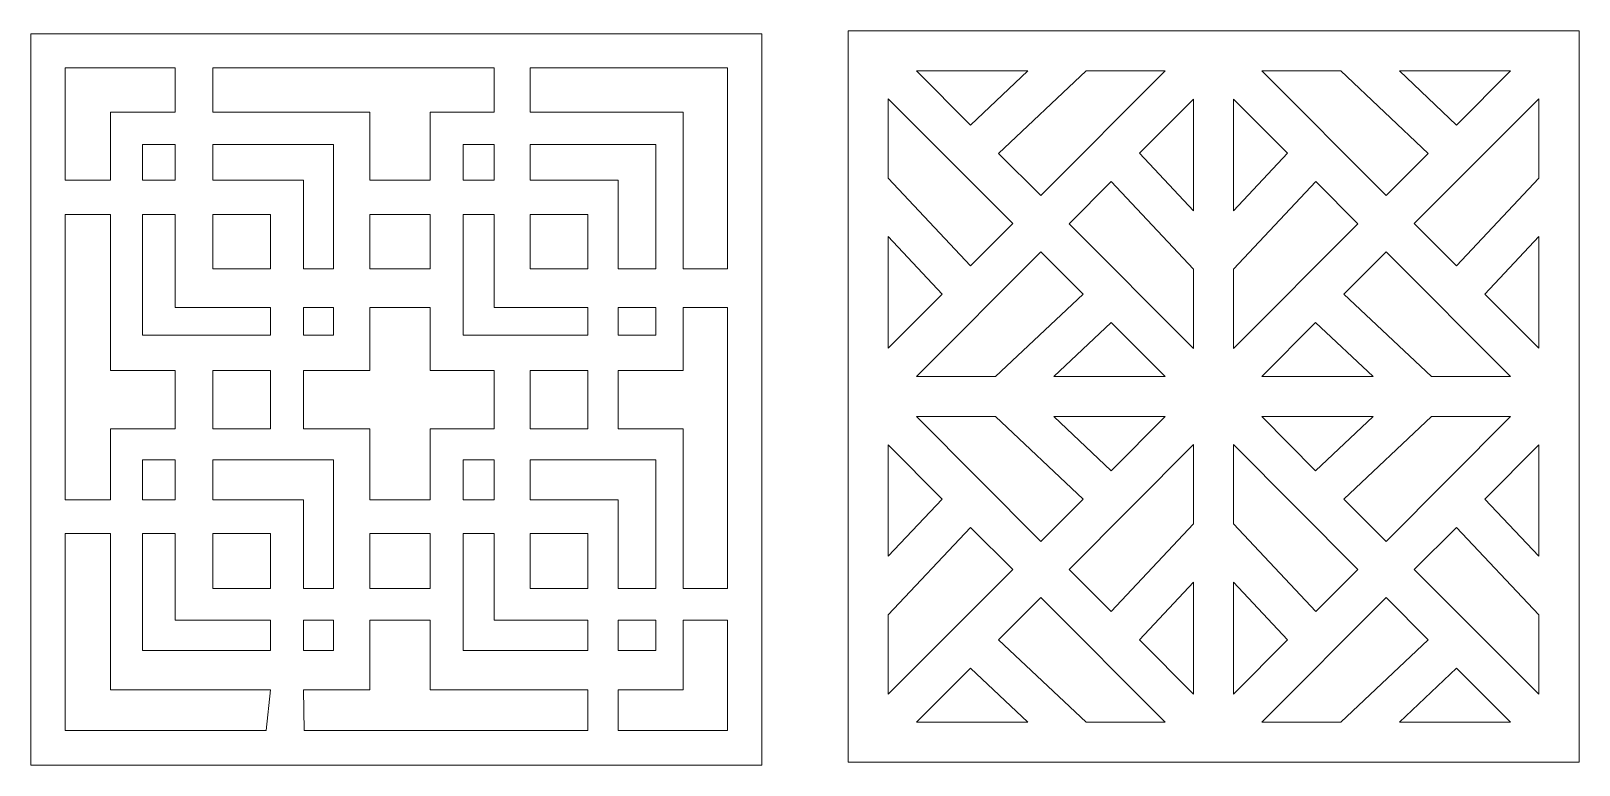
# Model space of a CAD drawing. Header units: centimetres. Extents: x -11.2 to 10.9, y -12.4 to 12.4.
# Drawn here: x -10.65 to 2.06, y 6.32 to 12.34 of the extents above; entities that cross this region are included whole.
import ezdxf

# ---------------------------------------------------------------- set-up
doc = ezdxf.new("R2010")
doc.units = ezdxf.units.CM
doc.header["$MEASUREMENT"] = 0
doc.layers.add('Camada 1', color=7, linetype='Continuous')

msp = doc.modelspace()

# ---------------------------------------------------------------- linework, layer by layer
at = {"layer": 'Camada 1', "color": 175, "lineweight": 9}
for points, knots in [([(-3.93937, 12.34254), (-3.93937, 12.34254), (2.06064, 12.34254), (2.06064, 12.34254), (2.06064, 12.34254), (2.06064, 12.34254), (2.06064, 6.34253), (2.06064, 6.34253), (2.06064, 6.34253), (2.06064, 6.34253), (-3.93937, 6.34253), (-3.93937, 6.34253), (-3.93937, 6.34253), (-3.93937, 6.34253), (-3.93937, 12.34254), (-3.93937, 12.34254)], [0, 0, 0, 0, 0.2, 0.2, 0.2, 0.2, 0.4, 0.4, 0.4, 0.4, 0.6, 0.6, 0.6, 0.6, 1, 1, 1, 1]), ([(-10.64936, 12.32003), (-10.64936, 12.32003), (-4.64937, 12.32003), (-4.64937, 12.32003), (-4.64937, 12.32003), (-4.64937, 12.32003), (-4.64937, 6.32002), (-4.64937, 6.32002), (-4.64937, 6.32002), (-4.64937, 6.32002), (-10.64936, 6.32002), (-10.64936, 6.32002), (-10.64936, 6.32002), (-10.64936, 6.32002), (-10.64936, 12.32003), (-10.64936, 12.32003)], [0, 0, 0, 0, 0.2, 0.2, 0.2, 0.2, 0.4, 0.4, 0.4, 0.4, 0.6, 0.6, 0.6, 0.6, 1, 1, 1, 1]), ([(-10.36936, 12.04003), (-10.36936, 12.04003), (-10.36936, 11.11751), (-10.36936, 11.11751), (-10.36936, 11.11751), (-10.36936, 11.11751), (-9.99686, 11.11751), (-9.99686, 11.11751), (-9.99686, 11.11751), (-9.99686, 11.11751), (-9.99686, 11.67751), (-9.99686, 11.67751), (-9.99686, 11.67751), (-9.99686, 11.67751), (-9.46436, 11.67751), (-9.46436, 11.67751), (-9.46436, 11.67751), (-9.46436, 11.67751), (-9.46436, 12.04003), (-9.46436, 12.04003), (-9.46436, 12.04003), (-9.46436, 12.04003), (-10.36936, 12.04003), (-10.36936, 12.04003)], [0, 0, 0, 0, 0.14285714, 0.14285714, 0.14285714, 0.14285714, 0.28571429, 0.28571429, 0.28571429, 0.28571429, 0.42857143, 0.42857143, 0.42857143, 0.42857143, 0.57142857, 0.57142857, 0.57142857, 0.57142857, 0.71428571, 0.71428571, 0.71428571, 0.71428571, 1, 1, 1, 1]), ([(-9.15686, 12.04003), (-9.15686, 12.04003), (-9.15686, 11.67751), (-9.15686, 11.67751), (-9.15686, 11.67751), (-9.15686, 11.67751), (-7.86685, 11.67751), (-7.86685, 11.67751), (-7.86685, 11.67751), (-7.86685, 11.67751), (-7.86685, 11.11751), (-7.86685, 11.11751), (-7.86685, 11.11751), (-7.86685, 11.11751), (-7.37186, 11.11751), (-7.37186, 11.11751), (-7.37186, 11.11751), (-7.37186, 11.11751), (-7.37186, 11.67751), (-7.37186, 11.67751), (-7.37186, 11.67751), (-7.37186, 11.67751), (-6.84686, 11.67751), (-6.84686, 11.67751), (-6.84686, 11.67751), (-6.84686, 11.67751), (-6.84686, 12.04003), (-6.84686, 12.04003), (-6.84686, 12.04003), (-6.84686, 12.04003), (-9.15686, 12.04003), (-9.15686, 12.04003)], [0, 0, 0, 0, 0.11111111, 0.11111111, 0.11111111, 0.11111111, 0.22222222, 0.22222222, 0.22222222, 0.22222222, 0.33333333, 0.33333333, 0.33333333, 0.33333333, 0.44444444, 0.44444444, 0.44444444, 0.44444444, 0.55555556, 0.55555556, 0.55555556, 0.55555556, 0.66666667, 0.66666667, 0.66666667, 0.66666667, 0.77777778, 0.77777778, 0.77777778, 0.77777778, 1, 1, 1, 1]), ([(-6.55187, 12.04003), (-6.55187, 12.04003), (-6.55187, 11.67751), (-6.55187, 11.67751), (-6.55187, 11.67751), (-6.55187, 11.67751), (-5.29435, 11.67751), (-5.29435, 11.67751), (-5.29435, 11.67751), (-5.29435, 11.67751), (-5.29435, 10.39005), (-5.29435, 10.39005), (-5.29435, 10.39005), (-5.29435, 10.39005), (-4.93188, 10.39005), (-4.93188, 10.39005), (-4.93188, 10.39005), (-4.93188, 10.39005), (-4.93188, 12.04003), (-4.93188, 12.04003), (-4.93188, 12.04003), (-4.93188, 12.04003), (-6.55187, 12.04003), (-6.55187, 12.04003)], [0, 0, 0, 0, 0.14285714, 0.14285714, 0.14285714, 0.14285714, 0.28571429, 0.28571429, 0.28571429, 0.28571429, 0.42857143, 0.42857143, 0.42857143, 0.42857143, 0.57142857, 0.57142857, 0.57142857, 0.57142857, 0.71428571, 0.71428571, 0.71428571, 0.71428571, 1, 1, 1, 1]), ([(-2.46437, 12.01502), (-2.46437, 12.01502), (-3.37937, 12.01502), (-3.37937, 12.01502), (-3.37937, 12.01502), (-3.37937, 12.01502), (-2.93688, 11.57002), (-2.93688, 11.57002), (-2.93688, 11.57002), (-2.93688, 11.57002), (-2.46437, 12.01502), (-2.46437, 12.01502)], [0, 0, 0, 0, 0.25, 0.25, 0.25, 0.25, 0.5, 0.5, 0.5, 0.5, 1, 1, 1, 1]), ([(-1.98685, 12.01502), (-1.98685, 12.01502), (-1.33686, 12.01502), (-1.33686, 12.01502), (-1.33686, 12.01502), (-1.33686, 12.01502), (-2.35688, 10.99253), (-2.35688, 10.99253), (-2.35688, 10.99253), (-2.35688, 10.99253), (-2.70437, 11.33754), (-2.70437, 11.33754), (-2.70437, 11.33754), (-2.70437, 11.33754), (-1.98685, 12.01502), (-1.98685, 12.01502)], [0, 0, 0, 0, 0.2, 0.2, 0.2, 0.2, 0.4, 0.4, 0.4, 0.4, 0.6, 0.6, 0.6, 0.6, 1, 1, 1, 1]), ([(0.10565, 12.01502), (0.10565, 12.01502), (-0.54434, 12.01502), (-0.54434, 12.01502), (-0.54434, 12.01502), (-0.54434, 12.01502), (0.47815, 10.99253), (0.47815, 10.99253), (0.47815, 10.99253), (0.47815, 10.99253), (0.82313, 11.33754), (0.82313, 11.33754), (0.82313, 11.33754), (0.82313, 11.33754), (0.10565, 12.01502), (0.10565, 12.01502)], [0, 0, 0, 0, 0.2, 0.2, 0.2, 0.2, 0.4, 0.4, 0.4, 0.4, 0.6, 0.6, 0.6, 0.6, 1, 1, 1, 1]), ([(0.58564, 12.01502), (0.58564, 12.01502), (1.49813, 12.01502), (1.49813, 12.01502), (1.49813, 12.01502), (1.49813, 12.01502), (1.05565, 11.57002), (1.05565, 11.57002), (1.05565, 11.57002), (1.05565, 11.57002), (0.58564, 12.01502), (0.58564, 12.01502)], [0, 0, 0, 0, 0.25, 0.25, 0.25, 0.25, 0.5, 0.5, 0.5, 0.5, 1, 1, 1, 1]), ([(-3.61189, 11.13505), (-3.61189, 11.13505), (-3.61189, 11.78504), (-3.61189, 11.78504), (-3.61189, 11.78504), (-3.61189, 11.78504), (-2.58936, 10.76255), (-2.58936, 10.76255), (-2.58936, 10.76255), (-2.58936, 10.76255), (-2.93688, 10.41503), (-2.93688, 10.41503), (-2.93688, 10.41503), (-2.93688, 10.41503), (-3.61189, 11.13505), (-3.61189, 11.13505)], [0, 0, 0, 0, 0.2, 0.2, 0.2, 0.2, 0.4, 0.4, 0.4, 0.4, 0.6, 0.6, 0.6, 0.6, 1, 1, 1, 1]), ([(-1.10438, 10.86754), (-1.10438, 10.86754), (-1.10438, 11.78254), (-1.10438, 11.78254), (-1.10438, 11.78254), (-1.10438, 11.78254), (-1.54687, 11.34001), (-1.54687, 11.34001), (-1.54687, 11.34001), (-1.54687, 11.34001), (-1.10438, 10.86754), (-1.10438, 10.86754)], [0, 0, 0, 0, 0.25, 0.25, 0.25, 0.25, 0.5, 0.5, 0.5, 0.5, 1, 1, 1, 1]), ([(-0.77686, 10.86754), (-0.77686, 10.86754), (-0.77686, 11.78254), (-0.77686, 11.78254), (-0.77686, 11.78254), (-0.77686, 11.78254), (-0.33187, 11.34001), (-0.33187, 11.34001), (-0.33187, 11.34001), (-0.33187, 11.34001), (-0.77686, 10.86754), (-0.77686, 10.86754)], [0, 0, 0, 0, 0.25, 0.25, 0.25, 0.25, 0.5, 0.5, 0.5, 0.5, 1, 1, 1, 1]), ([(1.73061, 11.13505), (1.73061, 11.13505), (1.73061, 11.78504), (1.73061, 11.78504), (1.73061, 11.78504), (1.73061, 11.78504), (0.70812, 10.76255), (0.70812, 10.76255), (0.70812, 10.76255), (0.70812, 10.76255), (1.05565, 10.41503), (1.05565, 10.41503), (1.05565, 10.41503), (1.05565, 10.41503), (1.73061, 11.13505), (1.73061, 11.13505)], [0, 0, 0, 0, 0.2, 0.2, 0.2, 0.2, 0.4, 0.4, 0.4, 0.4, 0.6, 0.6, 0.6, 0.6, 1, 1, 1, 1]), ([(-9.73436, 11.41004), (-9.73436, 11.41004), (-9.73436, 11.11751), (-9.73436, 11.11751), (-9.73436, 11.11751), (-9.73436, 11.11751), (-9.46436, 11.11751), (-9.46436, 11.11751), (-9.46436, 11.11751), (-9.46436, 11.11751), (-9.46436, 11.41004), (-9.46436, 11.41004), (-9.46436, 11.41004), (-9.46436, 11.41004), (-9.73436, 11.41004), (-9.73436, 11.41004)], [0, 0, 0, 0, 0.2, 0.2, 0.2, 0.2, 0.4, 0.4, 0.4, 0.4, 0.6, 0.6, 0.6, 0.6, 1, 1, 1, 1]), ([(-9.15686, 11.41004), (-9.15686, 11.41004), (-9.15686, 11.11751), (-9.15686, 11.11751), (-9.15686, 11.11751), (-9.15686, 11.11751), (-8.41187, 11.11751), (-8.41187, 11.11751), (-8.41187, 11.11751), (-8.41187, 11.11751), (-8.41187, 10.39005), (-8.41187, 10.39005), (-8.41187, 10.39005), (-8.41187, 10.39005), (-8.16436, 10.39005), (-8.16436, 10.39005), (-8.16436, 10.39005), (-8.16436, 10.39005), (-8.16436, 11.41004), (-8.16436, 11.41004), (-8.16436, 11.41004), (-8.16436, 11.41004), (-9.15686, 11.41004), (-9.15686, 11.41004)], [0, 0, 0, 0, 0.14285714, 0.14285714, 0.14285714, 0.14285714, 0.28571429, 0.28571429, 0.28571429, 0.28571429, 0.42857143, 0.42857143, 0.42857143, 0.42857143, 0.57142857, 0.57142857, 0.57142857, 0.57142857, 0.71428571, 0.71428571, 0.71428571, 0.71428571, 1, 1, 1, 1]), ([(-7.10185, 11.41004), (-7.10185, 11.41004), (-7.10185, 11.11751), (-7.10185, 11.11751), (-7.10185, 11.11751), (-7.10185, 11.11751), (-6.84686, 11.11751), (-6.84686, 11.11751), (-6.84686, 11.11751), (-6.84686, 11.11751), (-6.84686, 11.41004), (-6.84686, 11.41004), (-6.84686, 11.41004), (-6.84686, 11.41004), (-7.10185, 11.41004), (-7.10185, 11.41004)], [0, 0, 0, 0, 0.2, 0.2, 0.2, 0.2, 0.4, 0.4, 0.4, 0.4, 0.6, 0.6, 0.6, 0.6, 1, 1, 1, 1]), ([(-6.55187, 11.41004), (-6.55187, 11.41004), (-6.55187, 11.11751), (-6.55187, 11.11751), (-6.55187, 11.11751), (-6.55187, 11.11751), (-5.82934, 11.11751), (-5.82934, 11.11751), (-5.82934, 11.11751), (-5.82934, 11.11751), (-5.82934, 10.39005), (-5.82934, 10.39005), (-5.82934, 10.39005), (-5.82934, 10.39005), (-5.51936, 10.39005), (-5.51936, 10.39005), (-5.51936, 10.39005), (-5.51936, 10.39005), (-5.51936, 11.41004), (-5.51936, 11.41004), (-5.51936, 11.41004), (-5.51936, 11.41004), (-6.55187, 11.41004), (-6.55187, 11.41004)], [0, 0, 0, 0, 0.14285714, 0.14285714, 0.14285714, 0.14285714, 0.28571429, 0.28571429, 0.28571429, 0.28571429, 0.42857143, 0.42857143, 0.42857143, 0.42857143, 0.57142857, 0.57142857, 0.57142857, 0.57142857, 0.71428571, 0.71428571, 0.71428571, 0.71428571, 1, 1, 1, 1]), ([(-1.10438, 10.38751), (-1.10438, 10.38751), (-1.10438, 9.73752), (-1.10438, 9.73752), (-1.10438, 9.73752), (-1.10438, 9.73752), (-2.12687, 10.76004), (-2.12687, 10.76004), (-2.12687, 10.76004), (-2.12687, 10.76004), (-1.77935, 11.10753), (-1.77935, 11.10753), (-1.77935, 11.10753), (-1.77935, 11.10753), (-1.10438, 10.38751), (-1.10438, 10.38751)], [0, 0, 0, 0, 0.2, 0.2, 0.2, 0.2, 0.4, 0.4, 0.4, 0.4, 0.6, 0.6, 0.6, 0.6, 1, 1, 1, 1]), ([(-0.77686, 10.38751), (-0.77686, 10.38751), (-0.77686, 9.73752), (-0.77686, 9.73752), (-0.77686, 9.73752), (-0.77686, 9.73752), (0.24563, 10.76004), (0.24563, 10.76004), (0.24563, 10.76004), (0.24563, 10.76004), (-0.09938, 11.10753), (-0.09938, 11.10753), (-0.09938, 11.10753), (-0.09938, 11.10753), (-0.77686, 10.38751), (-0.77686, 10.38751)], [0, 0, 0, 0, 0.2, 0.2, 0.2, 0.2, 0.4, 0.4, 0.4, 0.4, 0.6, 0.6, 0.6, 0.6, 1, 1, 1, 1]), ([(-10.36936, 10.83751), (-10.36936, 10.83751), (-10.36936, 8.49503), (-10.36936, 8.49503), (-10.36936, 8.49503), (-10.36936, 8.49503), (-9.99686, 8.49503), (-9.99686, 8.49503), (-9.99686, 8.49503), (-9.99686, 8.49503), (-9.99686, 9.07754), (-9.99686, 9.07754), (-9.99686, 9.07754), (-9.99686, 9.07754), (-9.46436, 9.07754), (-9.46436, 9.07754), (-9.46436, 9.07754), (-9.46436, 9.07754), (-9.46436, 9.55753), (-9.46436, 9.55753), (-9.46436, 9.55753), (-9.46436, 9.55753), (-9.99686, 9.55753), (-9.99686, 9.55753), (-9.99686, 9.55753), (-9.99686, 9.55753), (-9.99686, 10.83751), (-9.99686, 10.83751), (-9.99686, 10.83751), (-9.99686, 10.83751), (-10.36936, 10.83751), (-10.36936, 10.83751)], [0, 0, 0, 0, 0.11111111, 0.11111111, 0.11111111, 0.11111111, 0.22222222, 0.22222222, 0.22222222, 0.22222222, 0.33333333, 0.33333333, 0.33333333, 0.33333333, 0.44444444, 0.44444444, 0.44444444, 0.44444444, 0.55555556, 0.55555556, 0.55555556, 0.55555556, 0.66666667, 0.66666667, 0.66666667, 0.66666667, 0.77777778, 0.77777778, 0.77777778, 0.77777778, 1, 1, 1, 1]), ([(-9.73436, 10.83751), (-9.73436, 10.83751), (-9.73436, 9.84751), (-9.73436, 9.84751), (-9.73436, 9.84751), (-9.73436, 9.84751), (-8.68187, 9.84751), (-8.68187, 9.84751), (-8.68187, 9.84751), (-8.68187, 9.84751), (-8.68187, 10.07255), (-8.68187, 10.07255), (-8.68187, 10.07255), (-8.68187, 10.07255), (-9.46436, 10.07255), (-9.46436, 10.07255), (-9.46436, 10.07255), (-9.46436, 10.07255), (-9.46436, 10.83751), (-9.46436, 10.83751), (-9.46436, 10.83751), (-9.46436, 10.83751), (-9.73436, 10.83751), (-9.73436, 10.83751)], [0, 0, 0, 0, 0.14285714, 0.14285714, 0.14285714, 0.14285714, 0.28571429, 0.28571429, 0.28571429, 0.28571429, 0.42857143, 0.42857143, 0.42857143, 0.42857143, 0.57142857, 0.57142857, 0.57142857, 0.57142857, 0.71428571, 0.71428571, 0.71428571, 0.71428571, 1, 1, 1, 1]), ([(-9.15686, 10.83751), (-9.15686, 10.83751), (-9.15686, 10.39005), (-9.15686, 10.39005), (-9.15686, 10.39005), (-9.15686, 10.39005), (-8.68187, 10.39005), (-8.68187, 10.39005), (-8.68187, 10.39005), (-8.68187, 10.39005), (-8.68187, 10.83751), (-8.68187, 10.83751), (-8.68187, 10.83751), (-8.68187, 10.83751), (-9.15686, 10.83751), (-9.15686, 10.83751)], [0, 0, 0, 0, 0.2, 0.2, 0.2, 0.2, 0.4, 0.4, 0.4, 0.4, 0.6, 0.6, 0.6, 0.6, 1, 1, 1, 1]), ([(-7.86685, 10.83751), (-7.86685, 10.83751), (-7.86685, 10.39005), (-7.86685, 10.39005), (-7.86685, 10.39005), (-7.86685, 10.39005), (-7.37186, 10.39005), (-7.37186, 10.39005), (-7.37186, 10.39005), (-7.37186, 10.39005), (-7.37186, 10.83751), (-7.37186, 10.83751), (-7.37186, 10.83751), (-7.37186, 10.83751), (-7.86685, 10.83751), (-7.86685, 10.83751)], [0, 0, 0, 0, 0.2, 0.2, 0.2, 0.2, 0.4, 0.4, 0.4, 0.4, 0.6, 0.6, 0.6, 0.6, 1, 1, 1, 1]), ([(-7.10185, 10.83751), (-7.10185, 10.83751), (-7.10185, 9.84751), (-7.10185, 9.84751), (-7.10185, 9.84751), (-7.10185, 9.84751), (-6.07685, 9.84751), (-6.07685, 9.84751), (-6.07685, 9.84751), (-6.07685, 9.84751), (-6.07685, 10.07255), (-6.07685, 10.07255), (-6.07685, 10.07255), (-6.07685, 10.07255), (-6.84686, 10.07255), (-6.84686, 10.07255), (-6.84686, 10.07255), (-6.84686, 10.07255), (-6.84686, 10.83751), (-6.84686, 10.83751), (-6.84686, 10.83751), (-6.84686, 10.83751), (-7.10185, 10.83751), (-7.10185, 10.83751)], [0, 0, 0, 0, 0.14285714, 0.14285714, 0.14285714, 0.14285714, 0.28571429, 0.28571429, 0.28571429, 0.28571429, 0.42857143, 0.42857143, 0.42857143, 0.42857143, 0.57142857, 0.57142857, 0.57142857, 0.57142857, 0.71428571, 0.71428571, 0.71428571, 0.71428571, 1, 1, 1, 1]), ([(-6.55187, 10.83751), (-6.55187, 10.83751), (-6.55187, 10.39005), (-6.55187, 10.39005), (-6.55187, 10.39005), (-6.55187, 10.39005), (-6.07685, 10.39005), (-6.07685, 10.39005), (-6.07685, 10.39005), (-6.07685, 10.39005), (-6.07685, 10.83751), (-6.07685, 10.83751), (-6.07685, 10.83751), (-6.07685, 10.83751), (-6.55187, 10.83751), (-6.55187, 10.83751)], [0, 0, 0, 0, 0.2, 0.2, 0.2, 0.2, 0.4, 0.4, 0.4, 0.4, 0.6, 0.6, 0.6, 0.6, 1, 1, 1, 1]), ([(-3.61189, 10.65502), (-3.61189, 10.65502), (-3.61189, 9.74002), (-3.61189, 9.74002), (-3.61189, 9.74002), (-3.61189, 9.74002), (-3.16936, 10.18255), (-3.16936, 10.18255), (-3.16936, 10.18255), (-3.16936, 10.18255), (-3.61189, 10.65502), (-3.61189, 10.65502)], [0, 0, 0, 0, 0.25, 0.25, 0.25, 0.25, 0.5, 0.5, 0.5, 0.5, 1, 1, 1, 1]), ([(1.73061, 10.65502), (1.73061, 10.65502), (1.73061, 9.74002), (1.73061, 9.74002), (1.73061, 9.74002), (1.73061, 9.74002), (1.28816, 10.18255), (1.28816, 10.18255), (1.28816, 10.18255), (1.28816, 10.18255), (1.73061, 10.65502), (1.73061, 10.65502)], [0, 0, 0, 0, 0.25, 0.25, 0.25, 0.25, 0.5, 0.5, 0.5, 0.5, 1, 1, 1, 1]), ([(-2.72938, 9.50754), (-2.72938, 9.50754), (-3.37937, 9.50754), (-3.37937, 9.50754), (-3.37937, 9.50754), (-3.37937, 9.50754), (-2.35688, 10.53003), (-2.35688, 10.53003), (-2.35688, 10.53003), (-2.35688, 10.53003), (-2.01186, 10.18255), (-2.01186, 10.18255), (-2.01186, 10.18255), (-2.01186, 10.18255), (-2.72938, 9.50754), (-2.72938, 9.50754)], [0, 0, 0, 0, 0.2, 0.2, 0.2, 0.2, 0.4, 0.4, 0.4, 0.4, 0.6, 0.6, 0.6, 0.6, 1, 1, 1, 1]), ([(0.85065, 9.50754), (0.85065, 9.50754), (1.49813, 9.50754), (1.49813, 9.50754), (1.49813, 9.50754), (1.49813, 9.50754), (0.47815, 10.53003), (0.47815, 10.53003), (0.47815, 10.53003), (0.47815, 10.53003), (0.13063, 10.18255), (0.13063, 10.18255), (0.13063, 10.18255), (0.13063, 10.18255), (0.85065, 9.50754), (0.85065, 9.50754)], [0, 0, 0, 0, 0.2, 0.2, 0.2, 0.2, 0.4, 0.4, 0.4, 0.4, 0.6, 0.6, 0.6, 0.6, 1, 1, 1, 1]), ([(-8.41187, 10.07255), (-8.41187, 10.07255), (-8.41187, 9.84751), (-8.41187, 9.84751), (-8.41187, 9.84751), (-8.41187, 9.84751), (-8.16436, 9.84751), (-8.16436, 9.84751), (-8.16436, 9.84751), (-8.16436, 9.84751), (-8.16436, 10.07255), (-8.16436, 10.07255), (-8.16436, 10.07255), (-8.16436, 10.07255), (-8.41187, 10.07255), (-8.41187, 10.07255)], [0, 0, 0, 0, 0.2, 0.2, 0.2, 0.2, 0.4, 0.4, 0.4, 0.4, 0.6, 0.6, 0.6, 0.6, 1, 1, 1, 1]), ([(-7.86685, 10.07255), (-7.86685, 10.07255), (-7.86685, 9.55753), (-7.86685, 9.55753), (-7.86685, 9.55753), (-7.86685, 9.55753), (-8.41187, 9.55753), (-8.41187, 9.55753), (-8.41187, 9.55753), (-8.41187, 9.55753), (-8.41187, 9.07754), (-8.41187, 9.07754), (-8.41187, 9.07754), (-8.41187, 9.07754), (-7.86685, 9.07754), (-7.86685, 9.07754), (-7.86685, 9.07754), (-7.86685, 9.07754), (-7.86685, 8.49503), (-7.86685, 8.49503), (-7.86685, 8.49503), (-7.86685, 8.49503), (-7.37186, 8.49503), (-7.37186, 8.49503), (-7.37186, 8.49503), (-7.37186, 8.49503), (-7.37186, 9.07754), (-7.37186, 9.07754), (-7.37186, 9.07754), (-7.37186, 9.07754), (-6.84686, 9.07754), (-6.84686, 9.07754), (-6.84686, 9.07754), (-6.84686, 9.07754), (-6.84686, 9.55753), (-6.84686, 9.55753), (-6.84686, 9.55753), (-6.84686, 9.55753), (-7.37186, 9.55753), (-7.37186, 9.55753), (-7.37186, 9.55753), (-7.37186, 9.55753), (-7.37186, 10.07255), (-7.37186, 10.07255), (-7.37186, 10.07255), (-7.37186, 10.07255), (-7.86685, 10.07255), (-7.86685, 10.07255)], [0, 0, 0, 0, 0.07692308, 0.07692308, 0.07692308, 0.07692308, 0.15384615, 0.15384615, 0.15384615, 0.15384615, 0.23076923, 0.23076923, 0.23076923, 0.23076923, 0.30769231, 0.30769231, 0.30769231, 0.30769231, 0.38461538, 0.38461538, 0.38461538, 0.38461538, 0.46153846, 0.46153846, 0.46153846, 0.46153846, 0.53846154, 0.53846154, 0.53846154, 0.53846154, 0.61538462, 0.61538462, 0.61538462, 0.61538462, 0.69230769, 0.69230769, 0.69230769, 0.69230769, 0.76923077, 0.76923077, 0.76923077, 0.76923077, 0.84615385, 0.84615385, 0.84615385, 0.84615385, 1, 1, 1, 1]), ([(-5.82934, 10.07255), (-5.82934, 10.07255), (-5.82934, 9.84751), (-5.82934, 9.84751), (-5.82934, 9.84751), (-5.82934, 9.84751), (-5.51936, 9.84751), (-5.51936, 9.84751), (-5.51936, 9.84751), (-5.51936, 9.84751), (-5.51936, 10.07255), (-5.51936, 10.07255), (-5.51936, 10.07255), (-5.51936, 10.07255), (-5.82934, 10.07255), (-5.82934, 10.07255)], [0, 0, 0, 0, 0.2, 0.2, 0.2, 0.2, 0.4, 0.4, 0.4, 0.4, 0.6, 0.6, 0.6, 0.6, 1, 1, 1, 1]), ([(-4.93188, 7.76754), (-4.93188, 7.76754), (-4.93188, 10.07255), (-4.93188, 10.07255), (-4.93188, 10.07255), (-4.93188, 10.07255), (-5.29435, 10.07255), (-5.29435, 10.07255), (-5.29435, 10.07255), (-5.29435, 10.07255), (-5.29435, 9.55753), (-5.29435, 9.55753), (-5.29435, 9.55753), (-5.29435, 9.55753), (-5.82934, 9.55753), (-5.82934, 9.55753), (-5.82934, 9.55753), (-5.82934, 9.55753), (-5.82934, 9.07754), (-5.82934, 9.07754), (-5.82934, 9.07754), (-5.82934, 9.07754), (-5.29435, 9.07754), (-5.29435, 9.07754), (-5.29435, 9.07754), (-5.29435, 9.07754), (-5.29435, 7.76754), (-5.29435, 7.76754), (-5.29435, 7.76754), (-5.29435, 7.76754), (-4.93188, 7.76754), (-4.93188, 7.76754)], [0, 0, 0, 0, 0.11111111, 0.11111111, 0.11111111, 0.11111111, 0.22222222, 0.22222222, 0.22222222, 0.22222222, 0.33333333, 0.33333333, 0.33333333, 0.33333333, 0.44444444, 0.44444444, 0.44444444, 0.44444444, 0.55555556, 0.55555556, 0.55555556, 0.55555556, 0.66666667, 0.66666667, 0.66666667, 0.66666667, 0.77777778, 0.77777778, 0.77777778, 0.77777778, 1, 1, 1, 1]), ([(-2.25186, 9.50754), (-2.25186, 9.50754), (-1.33686, 9.50754), (-1.33686, 9.50754), (-1.33686, 9.50754), (-1.33686, 9.50754), (-1.77935, 9.95003), (-1.77935, 9.95003), (-1.77935, 9.95003), (-1.77935, 9.95003), (-2.25186, 9.50754), (-2.25186, 9.50754)], [0, 0, 0, 0, 0.25, 0.25, 0.25, 0.25, 0.5, 0.5, 0.5, 0.5, 1, 1, 1, 1]), ([(0.37066, 9.50754), (0.37066, 9.50754), (-0.54434, 9.50754), (-0.54434, 9.50754), (-0.54434, 9.50754), (-0.54434, 9.50754), (-0.10185, 9.95003), (-0.10185, 9.95003), (-0.10185, 9.95003), (-0.10185, 9.95003), (0.37066, 9.50754), (0.37066, 9.50754)], [0, 0, 0, 0, 0.25, 0.25, 0.25, 0.25, 0.5, 0.5, 0.5, 0.5, 1, 1, 1, 1]), ([(-9.15686, 9.55753), (-9.15686, 9.55753), (-9.15686, 9.07754), (-9.15686, 9.07754), (-9.15686, 9.07754), (-9.15686, 9.07754), (-8.68187, 9.07754), (-8.68187, 9.07754), (-8.68187, 9.07754), (-8.68187, 9.07754), (-8.68187, 9.55753), (-8.68187, 9.55753), (-8.68187, 9.55753), (-8.68187, 9.55753), (-9.15686, 9.55753), (-9.15686, 9.55753)], [0, 0, 0, 0, 0.2, 0.2, 0.2, 0.2, 0.4, 0.4, 0.4, 0.4, 0.6, 0.6, 0.6, 0.6, 1, 1, 1, 1]), ([(-6.55187, 9.55753), (-6.55187, 9.55753), (-6.55187, 9.07754), (-6.55187, 9.07754), (-6.55187, 9.07754), (-6.55187, 9.07754), (-6.07685, 9.07754), (-6.07685, 9.07754), (-6.07685, 9.07754), (-6.07685, 9.07754), (-6.07685, 9.55753), (-6.07685, 9.55753), (-6.07685, 9.55753), (-6.07685, 9.55753), (-6.55187, 9.55753), (-6.55187, 9.55753)], [0, 0, 0, 0, 0.2, 0.2, 0.2, 0.2, 0.4, 0.4, 0.4, 0.4, 0.6, 0.6, 0.6, 0.6, 1, 1, 1, 1]), ([(-2.72938, 9.18002), (-2.72938, 9.18002), (-3.37937, 9.18002), (-3.37937, 9.18002), (-3.37937, 9.18002), (-3.37937, 9.18002), (-2.35688, 8.15503), (-2.35688, 8.15503), (-2.35688, 8.15503), (-2.35688, 8.15503), (-2.01186, 8.50251), (-2.01186, 8.50251), (-2.01186, 8.50251), (-2.01186, 8.50251), (-2.72938, 9.18002), (-2.72938, 9.18002)], [0, 0, 0, 0, 0.2, 0.2, 0.2, 0.2, 0.4, 0.4, 0.4, 0.4, 0.6, 0.6, 0.6, 0.6, 1, 1, 1, 1]), ([(-2.25186, 9.18002), (-2.25186, 9.18002), (-1.33686, 9.18002), (-1.33686, 9.18002), (-1.33686, 9.18002), (-1.33686, 9.18002), (-1.77935, 8.73503), (-1.77935, 8.73503), (-1.77935, 8.73503), (-1.77935, 8.73503), (-2.25186, 9.18002), (-2.25186, 9.18002)], [0, 0, 0, 0, 0.25, 0.25, 0.25, 0.25, 0.5, 0.5, 0.5, 0.5, 1, 1, 1, 1]), ([(0.37066, 9.18002), (0.37066, 9.18002), (-0.54434, 9.18002), (-0.54434, 9.18002), (-0.54434, 9.18002), (-0.54434, 9.18002), (-0.10185, 8.73503), (-0.10185, 8.73503), (-0.10185, 8.73503), (-0.10185, 8.73503), (0.37066, 9.18002), (0.37066, 9.18002)], [0, 0, 0, 0, 0.25, 0.25, 0.25, 0.25, 0.5, 0.5, 0.5, 0.5, 1, 1, 1, 1]), ([(0.85065, 9.18002), (0.85065, 9.18002), (1.49813, 9.18002), (1.49813, 9.18002), (1.49813, 9.18002), (1.49813, 9.18002), (0.47815, 8.15503), (0.47815, 8.15503), (0.47815, 8.15503), (0.47815, 8.15503), (0.13063, 8.50251), (0.13063, 8.50251), (0.13063, 8.50251), (0.13063, 8.50251), (0.85065, 9.18002), (0.85065, 9.18002)], [0, 0, 0, 0, 0.2, 0.2, 0.2, 0.2, 0.4, 0.4, 0.4, 0.4, 0.6, 0.6, 0.6, 0.6, 1, 1, 1, 1]), ([(-3.61189, 8.03254), (-3.61189, 8.03254), (-3.61189, 8.94754), (-3.61189, 8.94754), (-3.61189, 8.94754), (-3.61189, 8.94754), (-3.16936, 8.50251), (-3.16936, 8.50251), (-3.16936, 8.50251), (-3.16936, 8.50251), (-3.61189, 8.03254), (-3.61189, 8.03254)], [0, 0, 0, 0, 0.25, 0.25, 0.25, 0.25, 0.5, 0.5, 0.5, 0.5, 1, 1, 1, 1]), ([(-1.10438, 8.29751), (-1.10438, 8.29751), (-1.10438, 8.95001), (-1.10438, 8.95001), (-1.10438, 8.95001), (-1.10438, 8.95001), (-2.12687, 7.92502), (-2.12687, 7.92502), (-2.12687, 7.92502), (-2.12687, 7.92502), (-1.77935, 7.58004), (-1.77935, 7.58004), (-1.77935, 7.58004), (-1.77935, 7.58004), (-1.10438, 8.29751), (-1.10438, 8.29751)], [0, 0, 0, 0, 0.2, 0.2, 0.2, 0.2, 0.4, 0.4, 0.4, 0.4, 0.6, 0.6, 0.6, 0.6, 1, 1, 1, 1]), ([(-0.77686, 8.29751), (-0.77686, 8.29751), (-0.77686, 8.95001), (-0.77686, 8.95001), (-0.77686, 8.95001), (-0.77686, 8.95001), (0.24563, 7.92502), (0.24563, 7.92502), (0.24563, 7.92502), (0.24563, 7.92502), (-0.09938, 7.58004), (-0.09938, 7.58004), (-0.09938, 7.58004), (-0.09938, 7.58004), (-0.77686, 8.29751), (-0.77686, 8.29751)], [0, 0, 0, 0, 0.2, 0.2, 0.2, 0.2, 0.4, 0.4, 0.4, 0.4, 0.6, 0.6, 0.6, 0.6, 1, 1, 1, 1]), ([(1.73061, 8.03254), (1.73061, 8.03254), (1.73061, 8.94754), (1.73061, 8.94754), (1.73061, 8.94754), (1.73061, 8.94754), (1.28816, 8.50251), (1.28816, 8.50251), (1.28816, 8.50251), (1.28816, 8.50251), (1.73061, 8.03254), (1.73061, 8.03254)], [0, 0, 0, 0, 0.25, 0.25, 0.25, 0.25, 0.5, 0.5, 0.5, 0.5, 1, 1, 1, 1]), ([(-9.73436, 8.82502), (-9.73436, 8.82502), (-9.73436, 8.49503), (-9.73436, 8.49503), (-9.73436, 8.49503), (-9.73436, 8.49503), (-9.46436, 8.49503), (-9.46436, 8.49503), (-9.46436, 8.49503), (-9.46436, 8.49503), (-9.46436, 8.82502), (-9.46436, 8.82502), (-9.46436, 8.82502), (-9.46436, 8.82502), (-9.73436, 8.82502), (-9.73436, 8.82502)], [0, 0, 0, 0, 0.2, 0.2, 0.2, 0.2, 0.4, 0.4, 0.4, 0.4, 0.6, 0.6, 0.6, 0.6, 1, 1, 1, 1]), ([(-9.15686, 8.82502), (-9.15686, 8.82502), (-9.15686, 8.49503), (-9.15686, 8.49503), (-9.15686, 8.49503), (-9.15686, 8.49503), (-8.41187, 8.49503), (-8.41187, 8.49503), (-8.41187, 8.49503), (-8.41187, 8.49503), (-8.41187, 7.76754), (-8.41187, 7.76754), (-8.41187, 7.76754), (-8.41187, 7.76754), (-8.16436, 7.76754), (-8.16436, 7.76754), (-8.16436, 7.76754), (-8.16436, 7.76754), (-8.16436, 8.82502), (-8.16436, 8.82502), (-8.16436, 8.82502), (-8.16436, 8.82502), (-9.15686, 8.82502), (-9.15686, 8.82502)], [0, 0, 0, 0, 0.14285714, 0.14285714, 0.14285714, 0.14285714, 0.28571429, 0.28571429, 0.28571429, 0.28571429, 0.42857143, 0.42857143, 0.42857143, 0.42857143, 0.57142857, 0.57142857, 0.57142857, 0.57142857, 0.71428571, 0.71428571, 0.71428571, 0.71428571, 1, 1, 1, 1]), ([(-7.10185, 8.82502), (-7.10185, 8.82502), (-7.10185, 8.49503), (-7.10185, 8.49503), (-7.10185, 8.49503), (-7.10185, 8.49503), (-6.84686, 8.49503), (-6.84686, 8.49503), (-6.84686, 8.49503), (-6.84686, 8.49503), (-6.84686, 8.82502), (-6.84686, 8.82502), (-6.84686, 8.82502), (-6.84686, 8.82502), (-7.10185, 8.82502), (-7.10185, 8.82502)], [0, 0, 0, 0, 0.2, 0.2, 0.2, 0.2, 0.4, 0.4, 0.4, 0.4, 0.6, 0.6, 0.6, 0.6, 1, 1, 1, 1]), ([(-6.55187, 8.82502), (-6.55187, 8.82502), (-6.55187, 8.49503), (-6.55187, 8.49503), (-6.55187, 8.49503), (-6.55187, 8.49503), (-5.82934, 8.49503), (-5.82934, 8.49503), (-5.82934, 8.49503), (-5.82934, 8.49503), (-5.82934, 7.76754), (-5.82934, 7.76754), (-5.82934, 7.76754), (-5.82934, 7.76754), (-5.51936, 7.76754), (-5.51936, 7.76754), (-5.51936, 7.76754), (-5.51936, 7.76754), (-5.51936, 8.82502), (-5.51936, 8.82502), (-5.51936, 8.82502), (-5.51936, 8.82502), (-6.55187, 8.82502), (-6.55187, 8.82502)], [0, 0, 0, 0, 0.14285714, 0.14285714, 0.14285714, 0.14285714, 0.28571429, 0.28571429, 0.28571429, 0.28571429, 0.42857143, 0.42857143, 0.42857143, 0.42857143, 0.57142857, 0.57142857, 0.57142857, 0.57142857, 0.71428571, 0.71428571, 0.71428571, 0.71428571, 1, 1, 1, 1]), ([(-3.61189, 7.55252), (-3.61189, 7.55252), (-3.61189, 6.90253), (-3.61189, 6.90253), (-3.61189, 6.90253), (-3.61189, 6.90253), (-2.58936, 7.92502), (-2.58936, 7.92502), (-2.58936, 7.92502), (-2.58936, 7.92502), (-2.93688, 8.27003), (-2.93688, 8.27003), (-2.93688, 8.27003), (-2.93688, 8.27003), (-3.61189, 7.55252), (-3.61189, 7.55252)], [0, 0, 0, 0, 0.2, 0.2, 0.2, 0.2, 0.4, 0.4, 0.4, 0.4, 0.6, 0.6, 0.6, 0.6, 1, 1, 1, 1]), ([(1.73061, 7.55252), (1.73061, 7.55252), (1.73061, 6.90253), (1.73061, 6.90253), (1.73061, 6.90253), (1.73061, 6.90253), (0.70812, 7.92502), (0.70812, 7.92502), (0.70812, 7.92502), (0.70812, 7.92502), (1.05565, 8.27003), (1.05565, 8.27003), (1.05565, 8.27003), (1.05565, 8.27003), (1.73061, 7.55252), (1.73061, 7.55252)], [0, 0, 0, 0, 0.2, 0.2, 0.2, 0.2, 0.4, 0.4, 0.4, 0.4, 0.6, 0.6, 0.6, 0.6, 1, 1, 1, 1]), ([(-8.71936, 6.60252), (-8.71936, 6.60252), (-8.68187, 6.93752), (-8.68187, 6.93752), (-8.68187, 6.93752), (-8.68187, 6.93752), (-9.99686, 6.93752), (-9.99686, 6.93752), (-9.99686, 6.93752), (-9.99686, 6.93752), (-9.99686, 8.22004), (-9.99686, 8.22004), (-9.99686, 8.22004), (-9.99686, 8.22004), (-10.36936, 8.22004), (-10.36936, 8.22004), (-10.36936, 8.22004), (-10.36936, 8.22004), (-10.36936, 6.60252), (-10.36936, 6.60252), (-10.36936, 6.60252), (-10.36936, 6.60252), (-8.71936, 6.60252), (-8.71936, 6.60252)], [0, 0, 0, 0, 0.14285714, 0.14285714, 0.14285714, 0.14285714, 0.28571429, 0.28571429, 0.28571429, 0.28571429, 0.42857143, 0.42857143, 0.42857143, 0.42857143, 0.57142857, 0.57142857, 0.57142857, 0.57142857, 0.71428571, 0.71428571, 0.71428571, 0.71428571, 1, 1, 1, 1]), ([(-9.73436, 8.22004), (-9.73436, 8.22004), (-9.73436, 7.26003), (-9.73436, 7.26003), (-9.73436, 7.26003), (-9.73436, 7.26003), (-8.68187, 7.26003), (-8.68187, 7.26003), (-8.68187, 7.26003), (-8.68187, 7.26003), (-8.68187, 7.50754), (-8.68187, 7.50754), (-8.68187, 7.50754), (-8.68187, 7.50754), (-9.46436, 7.50754), (-9.46436, 7.50754), (-9.46436, 7.50754), (-9.46436, 7.50754), (-9.46436, 8.22004), (-9.46436, 8.22004), (-9.46436, 8.22004), (-9.46436, 8.22004), (-9.73436, 8.22004), (-9.73436, 8.22004)], [0, 0, 0, 0, 0.14285714, 0.14285714, 0.14285714, 0.14285714, 0.28571429, 0.28571429, 0.28571429, 0.28571429, 0.42857143, 0.42857143, 0.42857143, 0.42857143, 0.57142857, 0.57142857, 0.57142857, 0.57142857, 0.71428571, 0.71428571, 0.71428571, 0.71428571, 1, 1, 1, 1]), ([(-9.15686, 8.22004), (-9.15686, 8.22004), (-9.15686, 7.76754), (-9.15686, 7.76754), (-9.15686, 7.76754), (-9.15686, 7.76754), (-8.68187, 7.76754), (-8.68187, 7.76754), (-8.68187, 7.76754), (-8.68187, 7.76754), (-8.68187, 8.22004), (-8.68187, 8.22004), (-8.68187, 8.22004), (-8.68187, 8.22004), (-9.15686, 8.22004), (-9.15686, 8.22004)], [0, 0, 0, 0, 0.2, 0.2, 0.2, 0.2, 0.4, 0.4, 0.4, 0.4, 0.6, 0.6, 0.6, 0.6, 1, 1, 1, 1]), ([(-7.86685, 8.22004), (-7.86685, 8.22004), (-7.86685, 7.76754), (-7.86685, 7.76754), (-7.86685, 7.76754), (-7.86685, 7.76754), (-7.37186, 7.76754), (-7.37186, 7.76754), (-7.37186, 7.76754), (-7.37186, 7.76754), (-7.37186, 8.22004), (-7.37186, 8.22004), (-7.37186, 8.22004), (-7.37186, 8.22004), (-7.86685, 8.22004), (-7.86685, 8.22004)], [0, 0, 0, 0, 0.2, 0.2, 0.2, 0.2, 0.4, 0.4, 0.4, 0.4, 0.6, 0.6, 0.6, 0.6, 1, 1, 1, 1]), ([(-7.10185, 8.22004), (-7.10185, 8.22004), (-7.10185, 7.26003), (-7.10185, 7.26003), (-7.10185, 7.26003), (-7.10185, 7.26003), (-6.07685, 7.26003), (-6.07685, 7.26003), (-6.07685, 7.26003), (-6.07685, 7.26003), (-6.07685, 7.50754), (-6.07685, 7.50754), (-6.07685, 7.50754), (-6.07685, 7.50754), (-6.84686, 7.50754), (-6.84686, 7.50754), (-6.84686, 7.50754), (-6.84686, 7.50754), (-6.84686, 8.22004), (-6.84686, 8.22004), (-6.84686, 8.22004), (-6.84686, 8.22004), (-7.10185, 8.22004), (-7.10185, 8.22004)], [0, 0, 0, 0, 0.14285714, 0.14285714, 0.14285714, 0.14285714, 0.28571429, 0.28571429, 0.28571429, 0.28571429, 0.42857143, 0.42857143, 0.42857143, 0.42857143, 0.57142857, 0.57142857, 0.57142857, 0.57142857, 0.71428571, 0.71428571, 0.71428571, 0.71428571, 1, 1, 1, 1]), ([(-6.55187, 8.22004), (-6.55187, 8.22004), (-6.55187, 7.76754), (-6.55187, 7.76754), (-6.55187, 7.76754), (-6.55187, 7.76754), (-6.07685, 7.76754), (-6.07685, 7.76754), (-6.07685, 7.76754), (-6.07685, 7.76754), (-6.07685, 8.22004), (-6.07685, 8.22004), (-6.07685, 8.22004), (-6.07685, 8.22004), (-6.55187, 8.22004), (-6.55187, 8.22004)], [0, 0, 0, 0, 0.2, 0.2, 0.2, 0.2, 0.4, 0.4, 0.4, 0.4, 0.6, 0.6, 0.6, 0.6, 1, 1, 1, 1]), ([(-1.10438, 7.82003), (-1.10438, 7.82003), (-1.10438, 6.90253), (-1.10438, 6.90253), (-1.10438, 6.90253), (-1.10438, 6.90253), (-1.54687, 7.34752), (-1.54687, 7.34752), (-1.54687, 7.34752), (-1.54687, 7.34752), (-1.10438, 7.82003), (-1.10438, 7.82003)], [0, 0, 0, 0, 0.25, 0.25, 0.25, 0.25, 0.5, 0.5, 0.5, 0.5, 1, 1, 1, 1]), ([(-0.77686, 7.82003), (-0.77686, 7.82003), (-0.77686, 6.90253), (-0.77686, 6.90253), (-0.77686, 6.90253), (-0.77686, 6.90253), (-0.33187, 7.34752), (-0.33187, 7.34752), (-0.33187, 7.34752), (-0.33187, 7.34752), (-0.77686, 7.82003), (-0.77686, 7.82003)], [0, 0, 0, 0, 0.25, 0.25, 0.25, 0.25, 0.5, 0.5, 0.5, 0.5, 1, 1, 1, 1]), ([(-1.98685, 6.67251), (-1.98685, 6.67251), (-1.33686, 6.67251), (-1.33686, 6.67251), (-1.33686, 6.67251), (-1.33686, 6.67251), (-2.35688, 7.69504), (-2.35688, 7.69504), (-2.35688, 7.69504), (-2.35688, 7.69504), (-2.70437, 7.34752), (-2.70437, 7.34752), (-2.70437, 7.34752), (-2.70437, 7.34752), (-1.98685, 6.67251), (-1.98685, 6.67251)], [0, 0, 0, 0, 0.2, 0.2, 0.2, 0.2, 0.4, 0.4, 0.4, 0.4, 0.6, 0.6, 0.6, 0.6, 1, 1, 1, 1]), ([(0.10565, 6.67251), (0.10565, 6.67251), (-0.54434, 6.67251), (-0.54434, 6.67251), (-0.54434, 6.67251), (-0.54434, 6.67251), (0.47815, 7.69504), (0.47815, 7.69504), (0.47815, 7.69504), (0.47815, 7.69504), (0.82313, 7.34752), (0.82313, 7.34752), (0.82313, 7.34752), (0.82313, 7.34752), (0.10565, 6.67251), (0.10565, 6.67251)], [0, 0, 0, 0, 0.2, 0.2, 0.2, 0.2, 0.4, 0.4, 0.4, 0.4, 0.6, 0.6, 0.6, 0.6, 1, 1, 1, 1]), ([(-8.41187, 7.50754), (-8.41187, 7.50754), (-8.41187, 7.26003), (-8.41187, 7.26003), (-8.41187, 7.26003), (-8.41187, 7.26003), (-8.16436, 7.26003), (-8.16436, 7.26003), (-8.16436, 7.26003), (-8.16436, 7.26003), (-8.16436, 7.50754), (-8.16436, 7.50754), (-8.16436, 7.50754), (-8.16436, 7.50754), (-8.41187, 7.50754), (-8.41187, 7.50754)], [0, 0, 0, 0, 0.2, 0.2, 0.2, 0.2, 0.4, 0.4, 0.4, 0.4, 0.6, 0.6, 0.6, 0.6, 1, 1, 1, 1]), ([(-6.07685, 6.60252), (-6.07685, 6.60252), (-6.07685, 6.93752), (-6.07685, 6.93752), (-6.07685, 6.93752), (-6.07685, 6.93752), (-7.37186, 6.93752), (-7.37186, 6.93752), (-7.37186, 6.93752), (-7.37186, 6.93752), (-7.37186, 7.50754), (-7.37186, 7.50754), (-7.37186, 7.50754), (-7.37186, 7.50754), (-7.86685, 7.50754), (-7.86685, 7.50754), (-7.86685, 7.50754), (-7.86685, 7.50754), (-7.86685, 6.93752), (-7.86685, 6.93752), (-7.86685, 6.93752), (-7.86685, 6.93752), (-8.41187, 6.93752), (-8.41187, 6.93752), (-8.41187, 6.93752), (-8.41187, 6.93752), (-8.40686, 6.60252), (-8.40686, 6.60252), (-8.40686, 6.60252), (-8.40686, 6.60252), (-6.07685, 6.60252), (-6.07685, 6.60252)], [0, 0, 0, 0, 0.11111111, 0.11111111, 0.11111111, 0.11111111, 0.22222222, 0.22222222, 0.22222222, 0.22222222, 0.33333333, 0.33333333, 0.33333333, 0.33333333, 0.44444444, 0.44444444, 0.44444444, 0.44444444, 0.55555556, 0.55555556, 0.55555556, 0.55555556, 0.66666667, 0.66666667, 0.66666667, 0.66666667, 0.77777778, 0.77777778, 0.77777778, 0.77777778, 1, 1, 1, 1]), ([(-5.82934, 7.50754), (-5.82934, 7.50754), (-5.82934, 7.26003), (-5.82934, 7.26003), (-5.82934, 7.26003), (-5.82934, 7.26003), (-5.51936, 7.26003), (-5.51936, 7.26003), (-5.51936, 7.26003), (-5.51936, 7.26003), (-5.51936, 7.50754), (-5.51936, 7.50754), (-5.51936, 7.50754), (-5.51936, 7.50754), (-5.82934, 7.50754), (-5.82934, 7.50754)], [0, 0, 0, 0, 0.2, 0.2, 0.2, 0.2, 0.4, 0.4, 0.4, 0.4, 0.6, 0.6, 0.6, 0.6, 1, 1, 1, 1]), ([(-4.93188, 6.60252), (-4.93188, 6.60252), (-4.93188, 7.50754), (-4.93188, 7.50754), (-4.93188, 7.50754), (-4.93188, 7.50754), (-5.29435, 7.50754), (-5.29435, 7.50754), (-5.29435, 7.50754), (-5.29435, 7.50754), (-5.29435, 6.93752), (-5.29435, 6.93752), (-5.29435, 6.93752), (-5.29435, 6.93752), (-5.82934, 6.93752), (-5.82934, 6.93752), (-5.82934, 6.93752), (-5.82934, 6.93752), (-5.82934, 6.60252), (-5.82934, 6.60252), (-5.82934, 6.60252), (-5.82934, 6.60252), (-4.93188, 6.60252), (-4.93188, 6.60252)], [0, 0, 0, 0, 0.14285714, 0.14285714, 0.14285714, 0.14285714, 0.28571429, 0.28571429, 0.28571429, 0.28571429, 0.42857143, 0.42857143, 0.42857143, 0.42857143, 0.57142857, 0.57142857, 0.57142857, 0.57142857, 0.71428571, 0.71428571, 0.71428571, 0.71428571, 1, 1, 1, 1]), ([(-2.46437, 6.67251), (-2.46437, 6.67251), (-3.37937, 6.67251), (-3.37937, 6.67251), (-3.37937, 6.67251), (-3.37937, 6.67251), (-2.93688, 7.11504), (-2.93688, 7.11504), (-2.93688, 7.11504), (-2.93688, 7.11504), (-2.46437, 6.67251), (-2.46437, 6.67251)], [0, 0, 0, 0, 0.25, 0.25, 0.25, 0.25, 0.5, 0.5, 0.5, 0.5, 1, 1, 1, 1]), ([(0.58564, 6.67251), (0.58564, 6.67251), (1.49813, 6.67251), (1.49813, 6.67251), (1.49813, 6.67251), (1.49813, 6.67251), (1.05565, 7.11504), (1.05565, 7.11504), (1.05565, 7.11504), (1.05565, 7.11504), (0.58564, 6.67251), (0.58564, 6.67251)], [0, 0, 0, 0, 0.25, 0.25, 0.25, 0.25, 0.5, 0.5, 0.5, 0.5, 1, 1, 1, 1])]:
    msp.add_open_spline(points, degree=3, knots=knots, dxfattribs=at)

doc.saveas('drawing.dxf')
